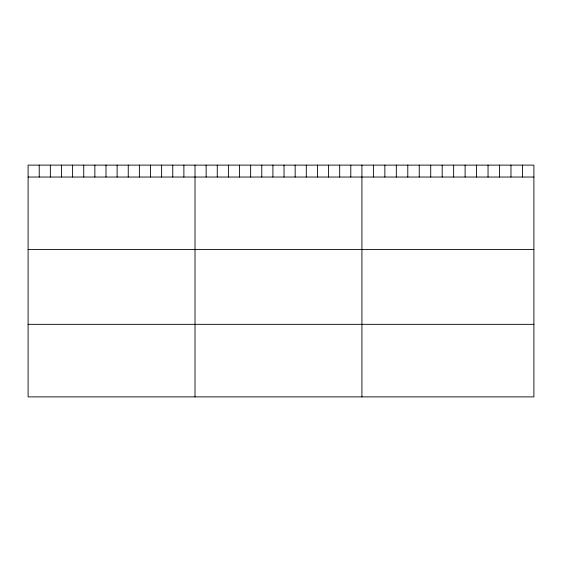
<?xml version="1.0" encoding="UTF-8"?>
<svg xmlns="http://www.w3.org/2000/svg" width="562" height="562" viewBox="0 0 562 562"><rect width="100%" height="100%" fill="white"/><g stroke="black" fill="none" stroke-linecap="round" stroke-linejoin="round"><path stroke-width="0.84" d="M533.9 177.037L533.9 396.884L28.1 396.884L28.1 165.116L533.9 165.116L533.9 177.037L28.1 177.037M28.1 249.584L533.9 249.584M28.1 324.33L533.9 324.33M522.435 165.116L522.435 177.037M510.97 165.116L510.97 177.037M499.506 165.116L499.506 177.037M488.041 165.116L488.041 177.037M476.576 165.116L476.576 177.037M465.111 165.116L465.111 177.037M453.646 165.116L453.646 177.037M442.182 165.116L442.182 177.037M430.717 165.116L430.717 177.037M419.252 165.116L419.252 177.037M407.787 165.116L407.787 177.037M396.322 165.116L396.322 177.037M384.858 165.116L384.858 177.037M373.393 165.116L373.393 177.037M361.928 165.116L361.928 396.884M350.8 165.116L350.8 177.037M339.673 165.116L339.673 177.037M328.545 165.116L328.545 177.037M317.418 165.116L317.418 177.037M306.29 165.116L306.29 177.037M295.162 165.116L295.162 177.037M284.035 165.116L284.035 177.037M272.907 165.116L272.907 177.037M261.78 165.116L261.78 177.037M250.652 165.116L250.652 177.037M239.524 165.116L239.524 177.037M228.397 165.116L228.397 177.037M217.269 165.116L217.269 177.037M206.142 165.116L206.142 177.037M195.014 165.116L195.014 396.884M183.886 165.116L183.886 177.037M172.759 165.116L172.759 177.037M161.631 165.116L161.631 177.037M150.504 165.116L150.504 177.037M139.376 165.116L139.376 177.037M128.248 165.116L128.248 177.037M117.121 165.116L117.121 177.037M105.993 165.116L105.993 177.037M94.866 165.116L94.866 177.037M83.738 165.116L83.738 177.037M72.61 165.116L72.61 177.037M61.483 165.116L61.483 177.037M50.355 165.116L50.355 177.037M39.228 165.116L39.228 177.037"/></g></svg>
